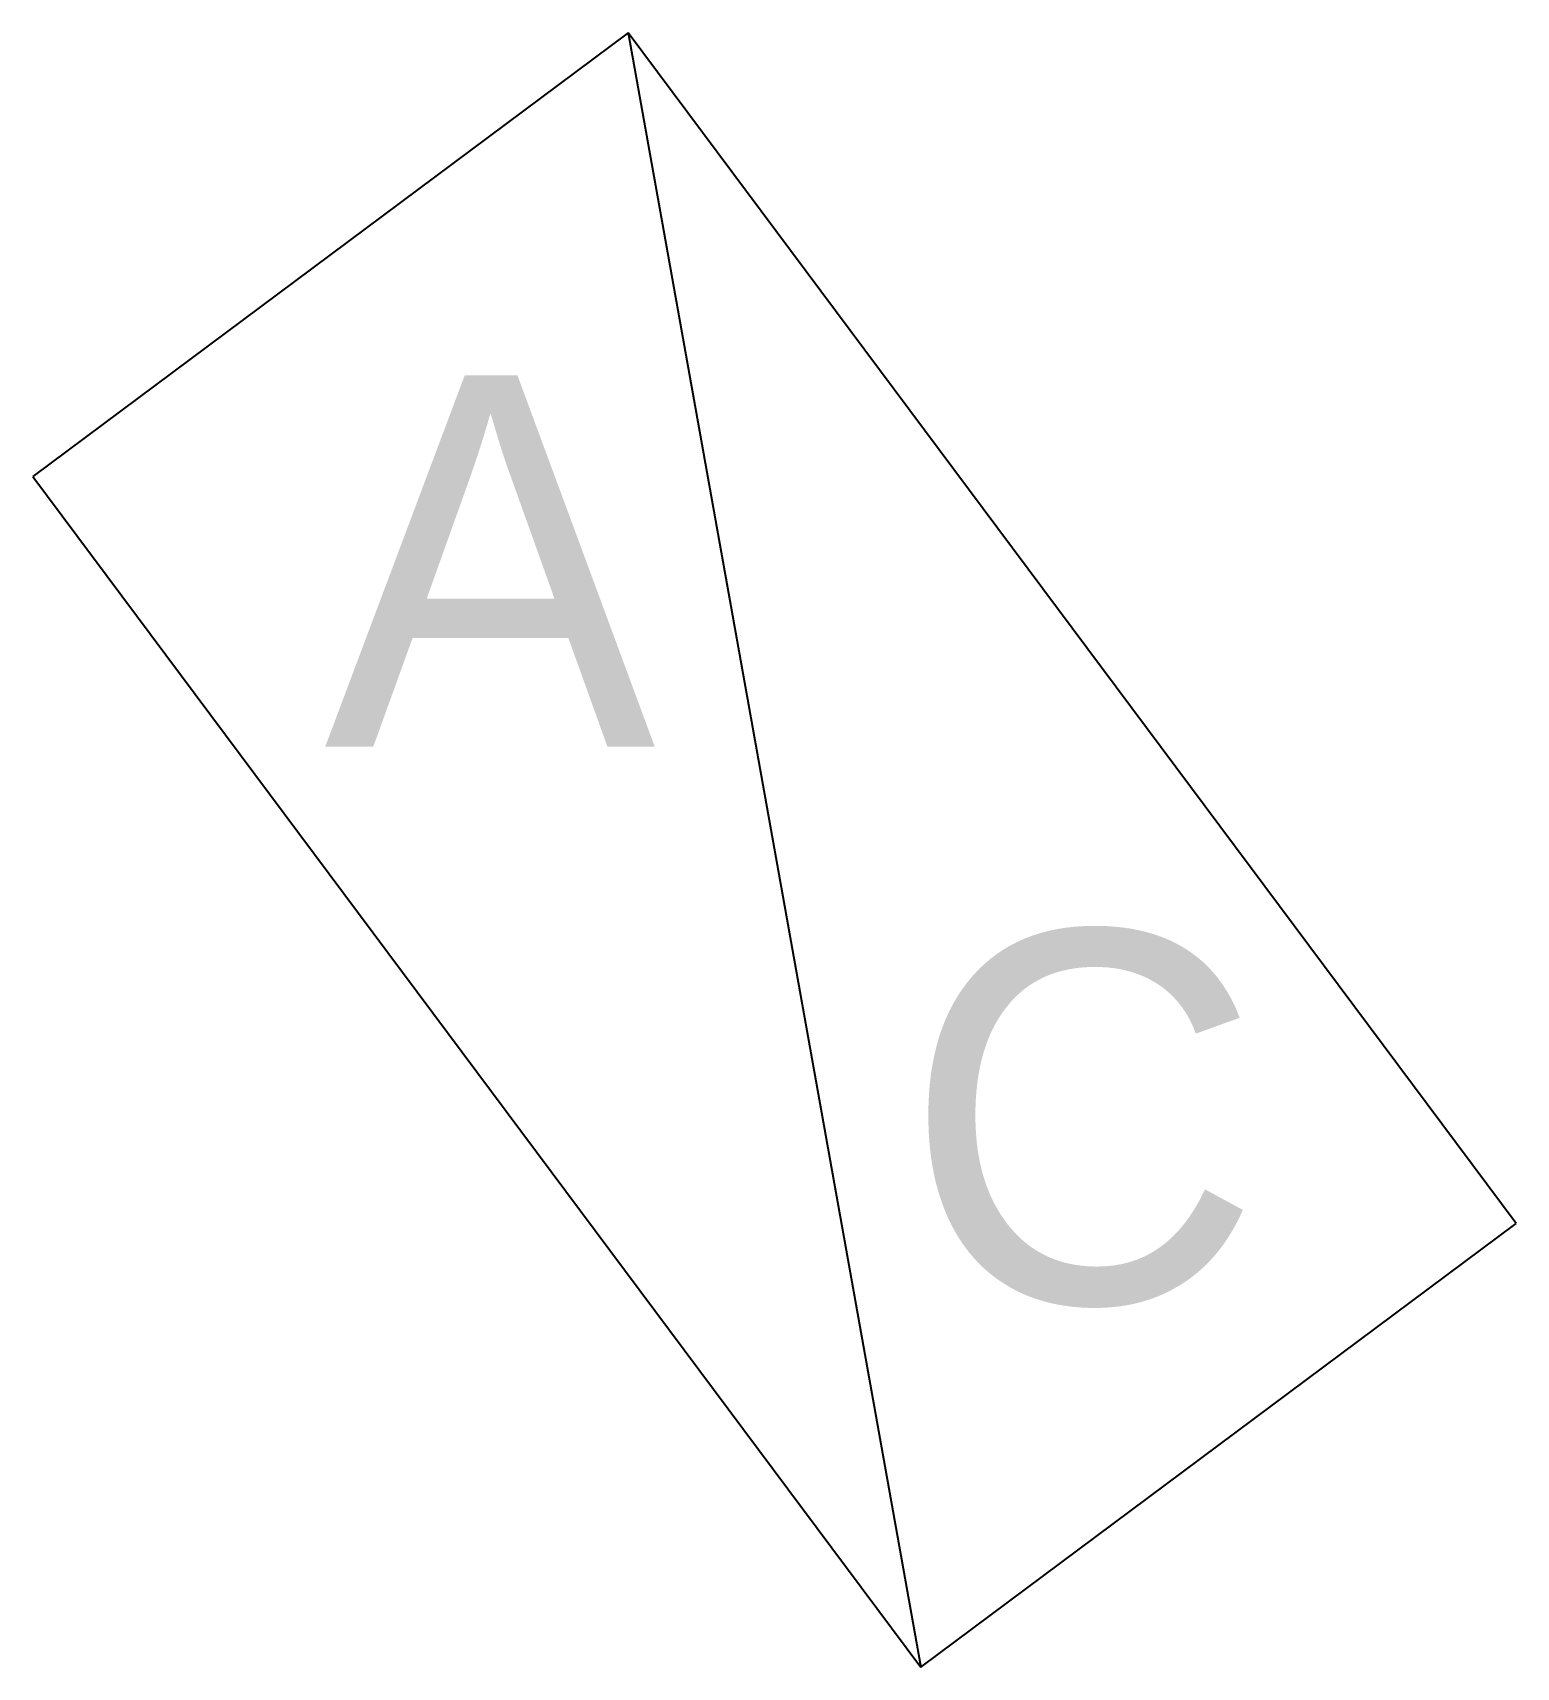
# Model space of a CAD drawing. Extents: x 949 to 1548, y 6503 to 7164.
import ezdxf

# ---------------------------------------------------------------- set-up
doc = ezdxf.new("R2010")
doc.units = 0
doc.header["$LTSCALE"] = 500
doc.header["$MEASUREMENT"] = 0
doc.linetypes.add('ACAD_ISO02W100', pattern=[15, 12, -3])
doc.layers.get('0').update_dxf_attribs({"linetype": 'CONTINUOUS'})

msp = doc.modelspace()

# ---------------------------------------------------------------- linework, layer by layer
at = {"color": 5, "linetype": 'ACAD_ISO02W100', "ltscale": 2}
msp.add_line((1189.48, 7163.56), (1307.6, 6503.22), dxfattribs=at)
at = {"color": 4, "linetype": 'ACAD_ISO02W100'}
msp.add_lwpolyline([(948.97, 6984.24), (1307.6, 6503.22), (1548.11, 6682.54), (1189.48, 7163.56)], close=True, dxfattribs=at)

# ---------------------------------------------------------------- texts
at = {"color": 5, "linetype": 'ACAD_ISO02W100', "ltscale": 2, "char_height": 150, "width": 91.2665, "attachment_point": 1}
for s, insert in [('A', (1066.75, 7025.2)), ('C', (1300.48, 6800.52))]:
    msp.add_mtext(s, dxfattribs=dict(at, insert=insert))

doc.saveas('drawing.dxf')
